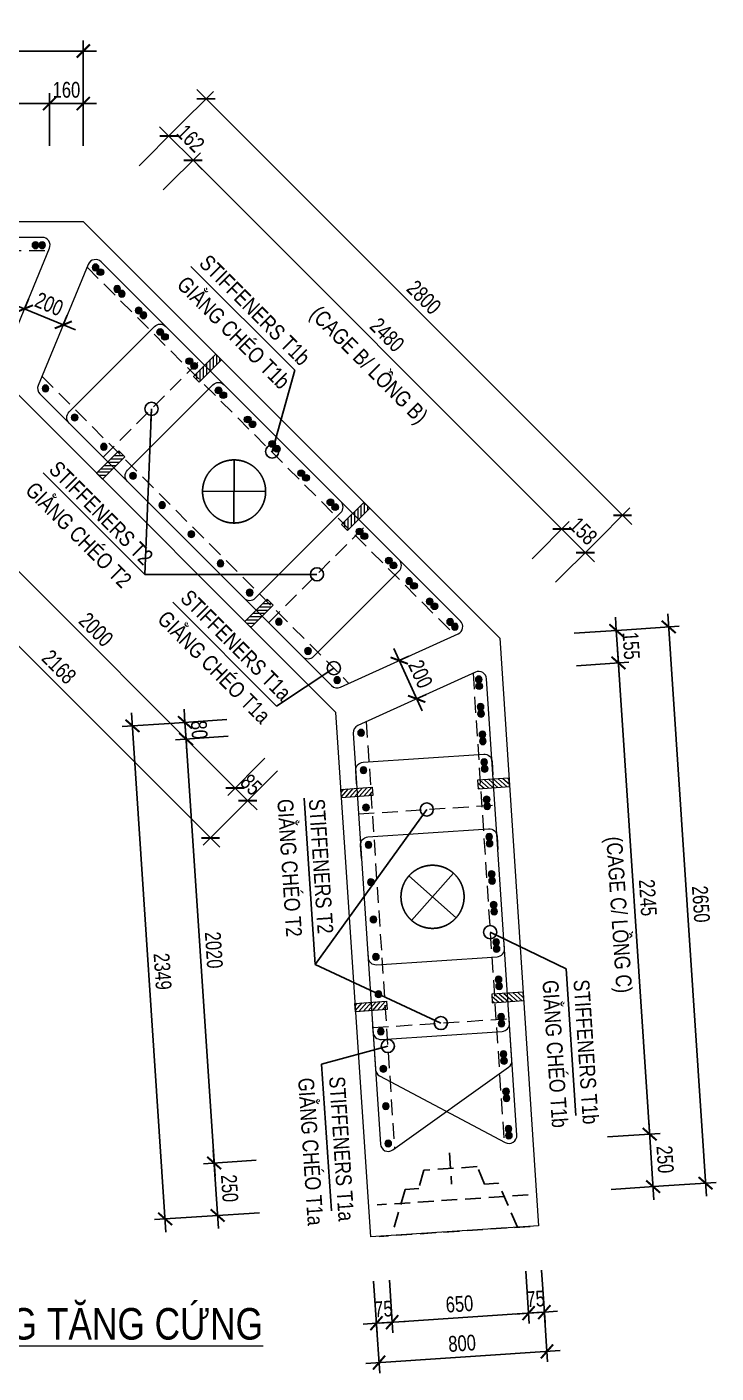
# Model space of a CAD drawing. Header units: millimetres. Extents: x 2611025 to 4139346, y -89870 to 101087.
# Drawn here: x 3299315 to 3312421, y -55572 to -29975 of the extents above; entities that cross this region are included whole.
import ezdxf
from ezdxf.enums import TextEntityAlignment as Align

# ---------------------------------------------------------------- set-up
doc = ezdxf.new("R2010")
doc.units = ezdxf.units.MM
doc.header["$LTSCALE"] = 1200
doc.header["$PDMODE"] = 35
doc.linetypes.add('CENTER', pattern=[2, 1.25, -0.25, 0.25, -0.25])
doc.linetypes.add('HIDDEN', pattern=[0.375, 0.25, -0.125])
for name, color, linetype, lineweight in [('5', 5, 'Continuous', 13), ('BOUND', 3, 'Continuous', 20), ('CWS', 8, 'HIDDEN', 9), ('ENOTE', 2, 'Continuous', 15), ('GRID', 74, 'CENTER', 15), ('LEADER', 8, 'Continuous', 9), ('MCT', 6, 'Continuous', 20), ('T2HI', 4, 'HIDDEN', 13), ('TEXTVN', 2, 'Continuous', 20), ('TIE', 4, 'Continuous', 13)]:
    doc.layers.add(name, color=color, linetype=linetype, lineweight=lineweight)
for name, color, linetype in [('CDC.02.DIM', 1, 'Continuous'), ('CDC.04.HIDDEN', 8, 'HIDDEN'), ('MIE', 5, 'HIDDEN')]:
    doc.layers.add(name, color=color, linetype=linetype)
doc.styles.add('DB_Arial', font='arial.ttf', dxfattribs={"width": 0.8})
doc.styles.add('SMTEXT', font='arial.ttf', dxfattribs={"width": 0.75})
doc.dimstyles.new('BSV25', dxfattribs={"dimtxt": 300, "dimasz": 250, "dimexe": 200, "dimexo": 0, "dimgap": 108, "dimtad": 1, "dimdec": 0, "dimlfac": 0.25, "dimdsep": 46, "dimtxsty": 'SMTEXT', "dimblk": 'ARCHTICK', "dimcen": 100, "dimdle": 250, "dimclrd": 256, "dimclre": 256, "dimclrt": 2, "dimadec": 0, "dimazin": 0, "dimtfac": 1, "dimtdec": 0, "dimtix": 1, "dimtmove": 2, "dimatfit": 3, "dimfxl": 800, "dimfxlon": 1, "dimtolj": 1, "dimtzin": 0, "dimarcsym": 0})

# ---------------------------------------------------------------- blocks, each defined once
blk = doc.blocks.new('cws800')
at = {"layer": 'CDC.04.HIDDEN'}
for p, q in [((-600, 1440), (-600, -1440)), ((0, 1440), (0, -1440))]:
    blk.add_line(p, q, dxfattribs=at)
for points in [[(0, 1200), (-860, 888), (-860, 627), (-1200, 507), (-1200, -507), (-860, -627), (-860, -888), (0, -1200)], [(-1500, 0), (-900, 0)]]:
    blk.add_lwpolyline(points, dxfattribs=at)
blk = doc.blocks.new('mct1')
at = {"lineweight": 9}
h = blk.add_hatch(color=256, dxfattribs=at)
h.dxf.hatch_style = 1
h.paths.add_polyline_path([(-16, 0, 1), (16, 0, 1)])
blk.add_circle((0, 0), 16, dxfattribs=at)
blk = doc.blocks.new('_ArchTick')
at = {"color": 0, "linetype": 'ByBlock', "const_width": 0.15}
blk.add_lwpolyline([(-0.5, -0.5), (0.5, 0.5)], dxfattribs=at)
blk = doc.blocks.new('*D632')
at = {"layer": 'CDC.02.DIM', "lineweight": -2, "transparency": 16777216}
for p, q in [((3299036, -35239), (3300238, -35736)), ((3299267, -35334), (3299344, -35149)), ((3300007, -35640), (3300083, -35456))]:
    blk.add_line(p, q, dxfattribs=at)
at = {"layer": 'Defpoints', "color": 0, "transparency": 16777216}
for p in [(3299267, -35334), (3300007, -35640), (3300007, -35640)]:
    blk.add_point(p, dxfattribs=at)
at = {"layer": 'CDC.02.DIM', "lineweight": -2, "transparency": 16777216, "xscale": 250, "yscale": 250, "zscale": 250}
for p, rotation in [((3299267, -35334), 157.5000000000772), ((3300007, -35640), 337.5000000000773)]:
    blk.add_blockref('_ArchTick', p, dxfattribs=dict(at, rotation=rotation))
at = {"layer": 'CDC.02.DIM', "color": 2, "transparency": 16777216, "insert": (3299737, -35246), "char_height": 300, "attachment_point": 5, "rotation": 337.5, "style": 'SMTEXT'}
blk.add_mtext('\\A1;200', dxfattribs=at)
blk = doc.blocks.new('*D633')
at = {"layer": 'CDC.02.DIM', "lineweight": -2, "transparency": 16777216}
for p, q in [((3306293, -41796), (3306830, -42980)), ((3306396, -42024), (3306578, -41941)), ((3306727, -42752), (3306909, -42670))]:
    blk.add_line(p, q, dxfattribs=at)
at = {"layer": 'Defpoints', "color": 0, "transparency": 16777216}
for p in [(3306396, -42024), (3306727, -42752), (3306727, -42752)]:
    blk.add_point(p, dxfattribs=at)
at = {"layer": 'CDC.02.DIM', "lineweight": -2, "transparency": 16777216, "xscale": 250, "yscale": 250, "zscale": 250}
for p, rotation in [((3306396, -42024), 114.3944449390051), ((3306727, -42752), 294.394444939005)]:
    blk.add_blockref('_ArchTick', p, dxfattribs=dict(at, rotation=rotation))
at = {"layer": 'CDC.02.DIM', "color": 2, "transparency": 16777216, "insert": (3306799, -42280), "char_height": 300, "attachment_point": 5, "rotation": 294.3944, "style": 'SMTEXT'}
blk.add_mtext('\\A1;200', dxfattribs=at)
blk = doc.blocks.new('*D594')
at = {"layer": 'CDC.02.DIM', "lineweight": -2, "transparency": 16777216}
for p, q in [((3289535, -30433), (3300637, -30433)), ((3289785, -31233), (3289785, -30233)), ((3300387, -31233), (3300387, -30233))]:
    blk.add_line(p, q, dxfattribs=at)
at = {"layer": 'Defpoints', "color": 0, "transparency": 16777216}
for p in [(3300387, -30433), (3289785, -33677), (3300387, -33677)]:
    blk.add_point(p, dxfattribs=at)
at = {"layer": 'CDC.02.DIM', "lineweight": -2, "transparency": 16777216, "xscale": 250, "yscale": 250, "zscale": 250, "rotation": 180}
blk.add_blockref('_ArchTick', (3289785, -30433), dxfattribs=at)
at = {"layer": 'CDC.02.DIM', "lineweight": -2, "transparency": 16777216, "xscale": 250, "yscale": 250, "zscale": 250}
blk.add_blockref('_ArchTick', (3300387, -30433), dxfattribs=at)
at = {"layer": 'CDC.02.DIM', "color": 2, "transparency": 16777216, "insert": (3295086, -30172), "char_height": 300, "attachment_point": 5, "style": 'SMTEXT'}
blk.add_mtext('\\A1;2650', dxfattribs=at)
blk = doc.blocks.new('*D599')
at = {"layer": 'CDC.02.DIM', "lineweight": -2, "transparency": 16777216}
for p, q in [((3290535, -31433), (3299997, -31433)), ((3290785, -32233), (3290785, -31233)), ((3299747, -32233), (3299747, -31233))]:
    blk.add_line(p, q, dxfattribs=at)
at = {"layer": 'Defpoints', "color": 0, "transparency": 16777216}
for p in [(3299747, -31433), (3290785, -33677), (3299747, -33677)]:
    blk.add_point(p, dxfattribs=at)
at = {"layer": 'CDC.02.DIM', "lineweight": -2, "transparency": 16777216, "xscale": 250, "yscale": 250, "zscale": 250, "rotation": 180}
blk.add_blockref('_ArchTick', (3290785, -31433), dxfattribs=at)
at = {"layer": 'CDC.02.DIM', "lineweight": -2, "transparency": 16777216, "xscale": 250, "yscale": 250, "zscale": 250}
blk.add_blockref('_ArchTick', (3299747, -31433), dxfattribs=at)
at = {"layer": 'CDC.02.DIM', "color": 2, "transparency": 16777216, "insert": (3295266, -31172), "char_height": 300, "attachment_point": 5, "style": 'SMTEXT'}
blk.add_mtext('\\A1;2240', dxfattribs=at)
blk = doc.blocks.new('*D601')
at = {"layer": 'CDC.02.DIM', "lineweight": -2, "transparency": 16777216}
for p, q in [((3299747, -31433), (3299497, -31433)), ((3299747, -32233), (3299747, -31233)), ((3299747, -31433), (3300387, -31433)), ((3300387, -32233), (3300387, -31233)), ((3300387, -31433), (3300637, -31433))]:
    blk.add_line(p, q, dxfattribs=at)
at = {"layer": 'Defpoints', "color": 0, "transparency": 16777216}
for p in [(3300387, -31433), (3299747, -33677), (3300387, -33677)]:
    blk.add_point(p, dxfattribs=at)
at = {"layer": 'CDC.02.DIM', "lineweight": -2, "transparency": 16777216, "xscale": 250, "yscale": 250, "zscale": 250}
blk.add_blockref('_ArchTick', (3299747, -31433), dxfattribs=at)
at = {"layer": 'CDC.02.DIM', "lineweight": -2, "transparency": 16777216, "xscale": 250, "yscale": 250, "zscale": 250, "rotation": 180}
blk.add_blockref('_ArchTick', (3300387, -31433), dxfattribs=at)
at = {"layer": 'CDC.02.DIM', "color": 2, "transparency": 16777216, "insert": (3300067, -31172), "char_height": 300, "attachment_point": 5, "style": 'SMTEXT'}
blk.add_mtext('\\A1;160', dxfattribs=at)
blk = doc.blocks.new('*D602')
at = {"layer": 'CDC.02.DIM', "lineweight": -2, "transparency": 16777216}
for p, q in [((3302156, -31908), (3302863, -31200)), ((3302545, -31165), (3310818, -39438)), ((3310076, -39827), (3310783, -39120))]:
    blk.add_line(p, q, dxfattribs=at)
at = {"layer": 'Defpoints', "color": 0, "transparency": 16777216}
for p in [(3300387, -33677), (3310642, -39261), (3308307, -41596)]:
    blk.add_point(p, dxfattribs=at)
at = {"layer": 'CDC.02.DIM', "lineweight": -2, "transparency": 16777216, "xscale": 250, "yscale": 250, "zscale": 250}
for p, rotation in [((3302722, -31342), 135.0000000000034), ((3310642, -39261), 315.0000000000034)]:
    blk.add_blockref('_ArchTick', p, dxfattribs=dict(at, rotation=rotation))
at = {"layer": 'CDC.02.DIM', "color": 2, "transparency": 16777216, "insert": (3306866, -35117), "char_height": 300, "attachment_point": 5, "rotation": 315, "style": 'SMTEXT'}
blk.add_mtext('\\A1;2800', dxfattribs=at)
blk = doc.blocks.new('*D603')
at = {"layer": 'CDC.02.DIM', "lineweight": -2, "transparency": 16777216}
for p, q in [((3301909, -33074), (3302616, -32367)), ((3302298, -32332), (3309665, -39700)), ((3308923, -40088), (3309630, -39381))]:
    blk.add_line(p, q, dxfattribs=at)
at = {"layer": 'Defpoints', "color": 0, "transparency": 16777216}
for p in [(3300587, -34396), (3309489, -39523), (3307603, -41408)]:
    blk.add_point(p, dxfattribs=at)
at = {"layer": 'CDC.02.DIM', "lineweight": -2, "transparency": 16777216, "xscale": 250, "yscale": 250, "zscale": 250}
for p, rotation in [((3302474, -32509), 135.0000000000034), ((3309489, -39523), 315.0000000000034)]:
    blk.add_blockref('_ArchTick', p, dxfattribs=dict(at, rotation=rotation))
at = {"layer": 'CDC.02.DIM', "color": 2, "transparency": 16777216, "insert": (3306166, -35831), "char_height": 300, "attachment_point": 5, "rotation": 315, "style": 'SMTEXT'}
blk.add_mtext('\\A1;2480', dxfattribs=at)
blk = doc.blocks.new('*D604')
at = {"layer": 'CDC.02.DIM', "lineweight": -2, "transparency": 16777216}
for p, q in [((3301449, -32615), (3302156, -31908)), ((3302015, -32049), (3301838, -31872)), ((3302474, -32509), (3302015, -32049)), ((3301909, -33074), (3302616, -32367)), ((3302474, -32509), (3302651, -32685))]:
    blk.add_line(p, q, dxfattribs=at)
at = {"layer": 'Defpoints', "color": 0, "transparency": 16777216}
for p in [(3302015, -32049), (3300387, -33677), (3300587, -34396)]:
    blk.add_point(p, dxfattribs=at)
at = {"layer": 'CDC.02.DIM', "lineweight": -2, "transparency": 16777216, "xscale": 250, "yscale": 250, "zscale": 250}
for p, rotation in [((3302015, -32049), 315.0000000000034), ((3302474, -32509), 135.0000000000034)]:
    blk.add_blockref('_ArchTick', p, dxfattribs=dict(at, rotation=rotation))
at = {"layer": 'CDC.02.DIM', "color": 2, "transparency": 16777216, "insert": (3302429, -32094), "char_height": 300, "attachment_point": 5, "rotation": 315, "style": 'SMTEXT'}
blk.add_mtext('\\A1;162', dxfattribs=at)
blk = doc.blocks.new('*D605')
at = {"layer": 'CDC.02.DIM', "lineweight": -2, "transparency": 16777216}
for p, q in [((3308923, -40088), (3309630, -39381)), ((3309489, -39523), (3309312, -39346)), ((3309489, -39523), (3309934, -39969)), ((3309369, -40534), (3310076, -39827)), ((3309934, -39969), (3310111, -40145))]:
    blk.add_line(p, q, dxfattribs=at)
at = {"layer": 'Defpoints', "color": 0, "transparency": 16777216}
for p in [(3309934, -39969), (3307603, -41408), (3308307, -41596)]:
    blk.add_point(p, dxfattribs=at)
at = {"layer": 'CDC.02.DIM', "lineweight": -2, "transparency": 16777216, "xscale": 250, "yscale": 250, "zscale": 250}
for p, rotation in [((3309489, -39523), 315.0000000000034), ((3309934, -39969), 135.0000000000034)]:
    blk.add_blockref('_ArchTick', p, dxfattribs=dict(at, rotation=rotation))
at = {"layer": 'CDC.02.DIM', "color": 2, "transparency": 16777216, "insert": (3309896, -39561), "char_height": 300, "attachment_point": 5, "rotation": 315, "style": 'SMTEXT'}
blk.add_mtext('\\A1;158', dxfattribs=at)
blk = doc.blocks.new('*D606')
at = {"layer": 'CDC.02.DIM', "lineweight": -2, "transparency": 16777216}
for p, q in [((3297241, -38697), (3296534, -39405)), ((3296498, -39086), (3302983, -45572)), ((3303372, -44829), (3302665, -45536))]:
    blk.add_line(p, q, dxfattribs=at)
at = {"layer": 'Defpoints', "color": 0, "transparency": 16777216}
for p in [(3299061, -36877), (3305193, -43008), (3302807, -45395)]:
    blk.add_point(p, dxfattribs=at)
at = {"layer": 'CDC.02.DIM', "lineweight": -2, "transparency": 16777216, "xscale": 250, "yscale": 250, "zscale": 250}
for p, rotation in [((3296675, -39263), 135.0000000000034), ((3302807, -45395), 315.0000000000034)]:
    blk.add_blockref('_ArchTick', p, dxfattribs=dict(at, rotation=rotation))
at = {"layer": 'CDC.02.DIM', "color": 2, "transparency": 16777216, "insert": (3299926, -42144), "char_height": 300, "attachment_point": 5, "rotation": 315, "style": 'SMTEXT'}
blk.add_mtext('\\A1;2168', dxfattribs=at)
blk = doc.blocks.new('*D607')
at = {"layer": 'CDC.02.DIM', "lineweight": -2, "transparency": 16777216}
for p, q in [((3298182, -38225), (3297475, -38932)), ((3297440, -38614), (3303451, -44625)), ((3303840, -43882), (3303133, -44589))]:
    blk.add_line(p, q, dxfattribs=at)
at = {"layer": 'Defpoints', "color": 0, "transparency": 16777216}
for p in [(3299526, -36881), (3305184, -42538), (3303274, -44448)]:
    blk.add_point(p, dxfattribs=at)
at = {"layer": 'CDC.02.DIM', "lineweight": -2, "transparency": 16777216, "xscale": 250, "yscale": 250, "zscale": 250}
for p, rotation in [((3297617, -38791), 135.0000000000034), ((3303274, -44448), 315.0000000000034)]:
    blk.add_blockref('_ArchTick', p, dxfattribs=dict(at, rotation=rotation))
at = {"layer": 'CDC.02.DIM', "color": 2, "transparency": 16777216, "insert": (3300630, -41435), "char_height": 300, "attachment_point": 5, "rotation": 315, "style": 'SMTEXT'}
blk.add_mtext('\\A1;2000', dxfattribs=at)
blk = doc.blocks.new('*D608')
at = {"layer": 'CDC.02.DIM', "lineweight": -2, "transparency": 16777216}
for p, q in [((3303840, -43882), (3303133, -44589)), ((3303274, -44448), (3303097, -44271)), ((3304080, -44122), (3303372, -44829)), ((3303274, -44448), (3303514, -44688)), ((3303514, -44688), (3303691, -44864))]:
    blk.add_line(p, q, dxfattribs=at)
at = {"layer": 'Defpoints', "color": 0, "transparency": 16777216}
for p in [(3305184, -42538), (3305193, -43008), (3303514, -44688)]:
    blk.add_point(p, dxfattribs=at)
at = {"layer": 'CDC.02.DIM', "lineweight": -2, "transparency": 16777216, "xscale": 250, "yscale": 250, "zscale": 250}
for p, rotation in [((3303274, -44448), 315.0000000000034), ((3303514, -44688), 135.0000000000034)]:
    blk.add_blockref('_ArchTick', p, dxfattribs=dict(at, rotation=rotation))
at = {"layer": 'CDC.02.DIM', "color": 2, "transparency": 16777216, "insert": (3303579, -44383), "char_height": 300, "attachment_point": 5, "rotation": 315, "style": 'SMTEXT'}
blk.add_mtext('\\A1;85', dxfattribs=at)
blk = doc.blocks.new('*D609')
at = {"layer": 'CDC.02.DIM', "lineweight": -2, "transparency": 16777216}
for p, q in [((3297948, -37990), (3297241, -38697)), ((3297382, -38556), (3297205, -38379)), ((3298182, -38225), (3297475, -38932)), ((3297382, -38556), (3297617, -38791)), ((3297617, -38791), (3297793, -38967))]:
    blk.add_line(p, q, dxfattribs=at)
at = {"layer": 'Defpoints', "color": 0, "transparency": 16777216}
for p in [(3299061, -36877), (3299526, -36881), (3297617, -38791)]:
    blk.add_point(p, dxfattribs=at)
at = {"layer": 'CDC.02.DIM', "lineweight": -2, "transparency": 16777216, "xscale": 250, "yscale": 250, "zscale": 250}
for p, rotation in [((3297382, -38556), 315.0000000000034), ((3297617, -38791), 135.0000000000034)]:
    blk.add_blockref('_ArchTick', p, dxfattribs=dict(at, rotation=rotation))
at = {"layer": 'CDC.02.DIM', "color": 2, "transparency": 16777216, "insert": (3297684, -38489), "char_height": 300, "attachment_point": 5, "rotation": 315, "style": 'SMTEXT'}
blk.add_mtext('\\A1;83', dxfattribs=at)
blk = doc.blocks.new('*D610')
at = {"layer": 'CDC.02.DIM', "lineweight": -2, "transparency": 16777216}
for p, q in [((3311505, -41134), (3312238, -52210)), ((3310723, -41436), (3311721, -41370)), ((3311423, -52013), (3312421, -51947))]:
    blk.add_line(p, q, dxfattribs=at)
at = {"layer": 'Defpoints', "color": 0, "transparency": 16777216}
for p in [(3308307, -41596), (3312221, -51961), (3309007, -52173)]:
    blk.add_point(p, dxfattribs=at)
at = {"layer": 'CDC.02.DIM', "lineweight": -2, "transparency": 16777216, "xscale": 250, "yscale": 250, "zscale": 250}
for p, rotation in [((3311521, -41384), 93.78674715767883), ((3312221, -51961), 273.7867471576789)]:
    blk.add_blockref('_ArchTick', p, dxfattribs=dict(at, rotation=rotation))
at = {"layer": 'CDC.02.DIM', "color": 2, "transparency": 16777216, "insert": (3312132, -46655), "char_height": 300, "attachment_point": 5, "rotation": 273.7867, "style": 'SMTEXT'}
blk.add_mtext('\\A1;2650', dxfattribs=at)
blk = doc.blocks.new('*D611')
at = {"layer": 'CDC.02.DIM', "lineweight": -2, "transparency": 16777216}
for p, q in [((3310548, -41819), (3311174, -51278)), ((3309766, -42122), (3310764, -42056)), ((3310359, -51082), (3311357, -51016))]:
    blk.add_line(p, q, dxfattribs=at)
at = {"layer": 'Defpoints', "color": 0, "transparency": 16777216}
for p in [(3307984, -42240), (3311158, -51029), (3307943, -51241)]:
    blk.add_point(p, dxfattribs=at)
at = {"layer": 'CDC.02.DIM', "lineweight": -2, "transparency": 16777216, "xscale": 250, "yscale": 250, "zscale": 250}
for p, rotation in [((3310565, -42069), 93.78674715767883), ((3311158, -51029), 273.7867471576789)]:
    blk.add_blockref('_ArchTick', p, dxfattribs=dict(at, rotation=rotation))
at = {"layer": 'CDC.02.DIM', "color": 2, "transparency": 16777216, "insert": (3311122, -46532), "char_height": 300, "attachment_point": 5, "rotation": 273.7867, "style": 'SMTEXT'}
blk.add_mtext('\\A1;2245', dxfattribs=at)
blk = doc.blocks.new('*D612')
at = {"layer": 'CDC.02.DIM', "lineweight": -2, "transparency": 16777216}
for p, q in [((3311141, -50779), (3311240, -52276)), ((3310359, -51082), (3311357, -51016)), ((3310425, -52079), (3311423, -52013))]:
    blk.add_line(p, q, dxfattribs=at)
at = {"layer": 'Defpoints', "color": 0, "transparency": 16777216}
for p in [(3307943, -51241), (3311224, -52027), (3308009, -52239)]:
    blk.add_point(p, dxfattribs=at)
at = {"layer": 'CDC.02.DIM', "lineweight": -2, "transparency": 16777216, "xscale": 250, "yscale": 250, "zscale": 250}
for p, rotation in [((3311158, -51029), 93.78674715767883), ((3311224, -52027), 273.7867471576789)]:
    blk.add_blockref('_ArchTick', p, dxfattribs=dict(at, rotation=rotation))
at = {"layer": 'CDC.02.DIM', "color": 2, "transparency": 16777216, "insert": (3311451, -51510), "char_height": 300, "attachment_point": 5, "rotation": 273.7867, "style": 'SMTEXT'}
blk.add_mtext('\\A1;250', dxfattribs=at)
blk = doc.blocks.new('*D613')
at = {"layer": 'CDC.02.DIM', "lineweight": -2, "transparency": 16777216}
for p, q in [((3310524, -41450), (3310507, -41200)), ((3309725, -41503), (3310723, -41436)), ((3310565, -42069), (3310524, -41450)), ((3309766, -42122), (3310764, -42056)), ((3310565, -42069), (3310581, -42318))]:
    blk.add_line(p, q, dxfattribs=at)
at = {"layer": 'Defpoints', "color": 0, "transparency": 16777216}
for p in [(3310524, -41450), (3308307, -41596), (3307984, -42240)]:
    blk.add_point(p, dxfattribs=at)
at = {"layer": 'CDC.02.DIM', "lineweight": -2, "transparency": 16777216, "xscale": 250, "yscale": 250, "zscale": 250}
for p, rotation in [((3310524, -41450), 273.7867471576789), ((3310565, -42069), 93.78674715767883)]:
    blk.add_blockref('_ArchTick', p, dxfattribs=dict(at, rotation=rotation))
at = {"layer": 'CDC.02.DIM', "color": 2, "transparency": 16777216, "insert": (3310805, -41742), "char_height": 300, "attachment_point": 5, "rotation": 273.7867, "style": 'SMTEXT'}
blk.add_mtext('\\A1;155', dxfattribs=at)
blk = doc.blocks.new('*D614')
at = {"layer": 'CDC.02.DIM', "lineweight": -2, "transparency": 16777216}
for p, q in [((3302121, -43212), (3301124, -43278)), ((3301307, -43015), (3301960, -52890)), ((3302742, -52588), (3301744, -52654))]:
    blk.add_line(p, q, dxfattribs=at)
at = {"layer": 'Defpoints', "color": 0, "transparency": 16777216}
for p in [(3305193, -43008), (3305814, -52385), (3301944, -52641)]:
    blk.add_point(p, dxfattribs=at)
at = {"layer": 'CDC.02.DIM', "lineweight": -2, "transparency": 16777216, "xscale": 250, "yscale": 250, "zscale": 250}
for p, rotation in [((3301323, -43265), 93.78674715767883), ((3301944, -52641), 273.7867471576789)]:
    blk.add_blockref('_ArchTick', p, dxfattribs=dict(at, rotation=rotation))
at = {"layer": 'CDC.02.DIM', "color": 2, "transparency": 16777216, "insert": (3301894, -47935), "char_height": 300, "attachment_point": 5, "rotation": 273.7867, "style": 'SMTEXT'}
blk.add_mtext('\\A1;2349', dxfattribs=at)
blk = doc.blocks.new('*D615')
at = {"layer": 'CDC.02.DIM', "lineweight": -2, "transparency": 16777216}
for p, q in [((3303140, -43464), (3302142, -43530)), ((3302325, -43267), (3302892, -51826)), ((3303674, -51524), (3302676, -51590))]:
    blk.add_line(p, q, dxfattribs=at)
at = {"layer": 'Defpoints', "color": 0, "transparency": 16777216}
for p in [(3305214, -43326), (3305748, -51387), (3302876, -51577)]:
    blk.add_point(p, dxfattribs=at)
at = {"layer": 'CDC.02.DIM', "lineweight": -2, "transparency": 16777216, "xscale": 250, "yscale": 250, "zscale": 250}
for p, rotation in [((3302342, -43516), 93.78674715767883), ((3302876, -51577), 273.7867471576789)]:
    blk.add_blockref('_ArchTick', p, dxfattribs=dict(at, rotation=rotation))
at = {"layer": 'CDC.02.DIM', "color": 2, "transparency": 16777216, "insert": (3302869, -47529), "char_height": 300, "attachment_point": 5, "rotation": 273.7867, "style": 'SMTEXT'}
blk.add_mtext('\\A1;2020', dxfattribs=at)
blk = doc.blocks.new('*D616')
at = {"layer": 'CDC.02.DIM', "lineweight": -2, "transparency": 16777216}
for p, q in [((3302859, -51328), (3302958, -52824)), ((3303674, -51524), (3302676, -51590)), ((3303740, -52522), (3302742, -52588))]:
    blk.add_line(p, q, dxfattribs=at)
at = {"layer": 'Defpoints', "color": 0, "transparency": 16777216}
for p in [(3305748, -51387), (3305814, -52385), (3302942, -52575)]:
    blk.add_point(p, dxfattribs=at)
at = {"layer": 'CDC.02.DIM', "lineweight": -2, "transparency": 16777216, "xscale": 250, "yscale": 250, "zscale": 250}
for p, rotation in [((3302876, -51577), 93.78674715767883), ((3302942, -52575), 273.7867471576789)]:
    blk.add_blockref('_ArchTick', p, dxfattribs=dict(at, rotation=rotation))
at = {"layer": 'CDC.02.DIM', "color": 2, "transparency": 16777216, "insert": (3303169, -52059), "char_height": 300, "attachment_point": 5, "rotation": 273.7867, "style": 'SMTEXT'}
blk.add_mtext('\\A1;250', dxfattribs=at)
blk = doc.blocks.new('*D617')
at = {"layer": 'CDC.02.DIM', "lineweight": -2, "transparency": 16777216}
for p, q in [((3302321, -43199), (3302304, -42949)), ((3303119, -43146), (3302121, -43212)), ((3302342, -43516), (3302321, -43199)), ((3303140, -43464), (3302142, -43530)), ((3302342, -43516), (3302359, -43766))]:
    blk.add_line(p, q, dxfattribs=at)
at = {"layer": 'Defpoints', "color": 0, "transparency": 16777216}
for p in [(3302321, -43199), (3305193, -43008), (3305214, -43326)]:
    blk.add_point(p, dxfattribs=at)
at = {"layer": 'CDC.02.DIM', "lineweight": -2, "transparency": 16777216, "xscale": 250, "yscale": 250, "zscale": 250}
for p, rotation in [((3302321, -43199), 273.7867471576789), ((3302342, -43516), 93.78674715767883)]:
    blk.add_blockref('_ArchTick', p, dxfattribs=dict(at, rotation=rotation))
at = {"layer": 'CDC.02.DIM', "color": 2, "transparency": 16777216, "insert": (3302592, -43340), "char_height": 300, "attachment_point": 5, "rotation": 273.7867, "style": 'SMTEXT'}
blk.add_mtext('\\A1;80', dxfattribs=at)
blk = doc.blocks.new('tremie')
at = {"layer": 'MIE', "color": 74, "ltscale": 1000}
for p, q in [((424, -424), (-424, 424)), ((424, 424), (-424, -424))]:
    blk.add_line(p, q, dxfattribs=at)
at = {"layer": 'MIE', "ltscale": 500}
blk.add_circle((0, 0), 600, dxfattribs=at)
blk = doc.blocks.new('*D622')
at = {"layer": 'CDC.02.DIM', "lineweight": -2, "transparency": 16777216}
for p, q in [((3309152, -54363), (3309218, -55360)), ((3305959, -54574), (3306025, -55572)), ((3309454, -55144), (3305762, -55389))]:
    blk.add_line(p, q, dxfattribs=at)
at = {"layer": 'Defpoints', "color": 0, "transparency": 16777216}
for p in [(3305854, -52983), (3309047, -52772), (3306012, -55372)]:
    blk.add_point(p, dxfattribs=at)
at = {"layer": 'CDC.02.DIM', "lineweight": -2, "transparency": 16777216, "xscale": 250, "yscale": 250, "zscale": 250}
for p, rotation in [((3309205, -55161), 3.78888987626559), ((3306012, -55372), 183.7888898762656)]:
    blk.add_blockref('_ArchTick', p, dxfattribs=dict(at, rotation=rotation))
at = {"layer": 'CDC.02.DIM', "color": 2, "transparency": 16777216, "insert": (3307591, -55006), "char_height": 300, "attachment_point": 5, "rotation": 3.7889, "style": 'SMTEXT'}
blk.add_mtext('\\A1;800', dxfattribs=at)
blk = doc.blocks.new('*D623')
at = {"layer": 'CDC.02.DIM', "lineweight": -2, "transparency": 16777216}
for p, q in [((3308803, -53634), (3308869, -54632)), ((3309102, -53614), (3309168, -54612)), ((3308856, -54432), (3308607, -54449)), ((3309155, -54413), (3308856, -54432)), ((3309155, -54413), (3309404, -54396))]:
    blk.add_line(p, q, dxfattribs=at)
at = {"layer": 'Defpoints', "color": 0, "transparency": 16777216}
for p in [(3308747, -52792), (3309046, -52772), (3308856, -54432)]:
    blk.add_point(p, dxfattribs=at)
at = {"layer": 'CDC.02.DIM', "lineweight": -2, "transparency": 16777216, "xscale": 250, "yscale": 250, "zscale": 250}
for p, rotation in [((3309155, -54413), 183.7888898762656), ((3308856, -54432), 3.78888987626559)]:
    blk.add_blockref('_ArchTick', p, dxfattribs=dict(at, rotation=rotation))
at = {"layer": 'CDC.02.DIM', "color": 2, "transparency": 16777216, "insert": (3308988, -54162), "char_height": 300, "attachment_point": 5, "rotation": 3.7889, "style": 'SMTEXT'}
blk.add_mtext('\\A1;75', dxfattribs=at)
blk = doc.blocks.new('*D624')
at = {"layer": 'CDC.02.DIM', "lineweight": -2, "transparency": 16777216}
for p, q in [((3308803, -53634), (3308869, -54632)), ((3306208, -53806), (3306274, -54804)), ((3309105, -54416), (3306012, -54621))]:
    blk.add_line(p, q, dxfattribs=at)
at = {"layer": 'Defpoints', "color": 0, "transparency": 16777216}
for p in [(3306153, -52964), (3308747, -52792), (3306261, -54604)]:
    blk.add_point(p, dxfattribs=at)
at = {"layer": 'CDC.02.DIM', "lineweight": -2, "transparency": 16777216, "xscale": 250, "yscale": 250, "zscale": 250}
for p, rotation in [((3306261, -54604), 183.7888898762656), ((3308856, -54432), 3.78888987626559)]:
    blk.add_blockref('_ArchTick', p, dxfattribs=dict(at, rotation=rotation))
at = {"layer": 'CDC.02.DIM', "color": 2, "transparency": 16777216, "insert": (3307541, -54258), "char_height": 300, "attachment_point": 5, "rotation": 3.7889, "style": 'SMTEXT'}
blk.add_mtext('\\A1;650', dxfattribs=at)
blk = doc.blocks.new('*D625')
at = {"layer": 'CDC.02.DIM', "lineweight": -2, "transparency": 16777216}
for p, q in [((3305909, -53826), (3305975, -54824)), ((3306208, -53806), (3306274, -54804)), ((3305962, -54624), (3305712, -54640)), ((3306261, -54604), (3305962, -54624)), ((3306261, -54604), (3306511, -54588))]:
    blk.add_line(p, q, dxfattribs=at)
at = {"layer": 'Defpoints', "color": 0, "transparency": 16777216}
for p in [(3305853, -52983), (3306153, -52964), (3305962, -54624)]:
    blk.add_point(p, dxfattribs=at)
at = {"layer": 'CDC.02.DIM', "lineweight": -2, "transparency": 16777216, "xscale": 250, "yscale": 250, "zscale": 250}
for p, rotation in [((3305962, -54624), 3.78888987626559), ((3306261, -54604), 183.7888898762656)]:
    blk.add_blockref('_ArchTick', p, dxfattribs=dict(at, rotation=rotation))
at = {"layer": 'CDC.02.DIM', "color": 2, "transparency": 16777216, "insert": (3306094, -54354), "char_height": 300, "attachment_point": 5, "rotation": 3.7889, "style": 'SMTEXT'}
blk.add_mtext('\\A1;75', dxfattribs=at)
blk = doc.blocks.new('sp')
at = {"layer": '5', "lineweight": 20}
h = blk.add_hatch(dxfattribs=at)
h.set_pattern_fill('ANSI31', color=256, scale=500)
h.set_pattern_definition([(45, (0, 0), (-44.194, 44.194), [])])
h.paths.add_polyline_path([(80, 300), (-80, 300), (-80, -300), (80, -300)])
blk.add_lwpolyline([(-80, -300), (80, -300), (80, 300), (-80, 300)], close=True, dxfattribs=at)

msp = doc.modelspace()

# ---------------------------------------------------------------- linework, layer by layer
at = {"layer": 'BOUND'}
msp.add_lwpolyline([(3305853.2, -52983.4), (3305193, -43008.4), (3299061.5, -36876.8), (3289183.1, -36876.8), (3289185.1, -33676.8), (3300386.9, -33676.8), (3308306.5, -41596.4), (3309046.2, -52772)], close=True, dxfattribs=at)
at = {"layer": 'T2HI', "color": 1}
for p, q in [((3290805, -34228.3), (3299725.6, -34228.3)), ((3300460.5, -34544.4), (3307458.1, -41542)), ((3300765.2, -38156.3), (3302603.7, -36317.8)), ((3299601.4, -36618.5), (3305440, -42457.2)), ((3303912, -41303.1), (3305750.4, -39464.6)), ((3307798.6, -42266), (3308388.7, -51175.8)), ((3305767.9, -43186.9), (3306305.7, -51307.1)), ((3305621.7, -44940.8), (3308216, -44768.9)), ((3305890.7, -49002.6), (3308485, -48830.8))]:
    msp.add_line(p, q, dxfattribs=at)
at = {"layer": 'TIE'}
for points in [[(3292987.4, -33976.8), (3292337, -33976.8, 0.2612456), (3292209, -34048.6), (3290803.1, -36348.6, 0.5857339), (3290931.1, -36576.8), (3298652.5, -36576.8, 0.3033467), (3298791.1, -36484.2), (3299743.8, -34184.2)], [(3299743.8, -34184.2, 0.5345111), (3299605.2, -33976.8), (3290933.1, -33976.8, 0.5853086), (3290805, -34204.9), (3292206.9, -36504.9, 0.261584), (3292335, -36576.8), (3292987.4, -36576.8)], [(3300294.2, -37685.3), (3300117.4, -37508.5, -0.4142136), (3300117.4, -37296.4), (3301743.7, -35670, -0.4142136), (3301955.9, -35670), (3302132.6, -35846.8)], [(3301403.5, -38794.6), (3301226.7, -38617.8, -0.4142136), (3301226.7, -38405.7), (3302853.1, -36779.4, -0.4142136), (3303065.2, -36779.4), (3303242, -36956.1)], [(3303268.6, -40659.7), (3303445.3, -40836.5, 0.4142136), (3303657.5, -40836.5), (3305283.8, -39210.1, 0.4142136), (3305283.8, -38998), (3305107, -38821.2)], [(3304377.9, -41769), (3304554.7, -41945.8, 0.4142136), (3304766.8, -41945.8), (3306393.1, -40319.4, 0.4142136), (3306393.1, -40107.3), (3306216.4, -39930.5)], [(3305905.1, -49220.1), (3305943.3, -49797.2, 0.2597757), (3306022.6, -49919.7), (3308411.6, -51188, 0.5875841), (3308631.7, -51045.6), (3308057.2, -42371.4, 0.5239299), (3307845.6, -42244.7)], [(3307845.6, -42244.7), (3305607.7, -43259.6, 0.3123963), (3305520, -43406.1), (3306037.3, -51217.4, 0.5875841), (3306274.2, -51329.6), (3308475.1, -49757.3, 0.2597757), (3308537.6, -49625.4), (3308499.4, -49048.3)], [(3305583.6, -44365.7), (3305567.1, -44116.2, -0.4142136), (3305706.8, -43956.6), (3308001.8, -43804.6, -0.4142136), (3308161.4, -43944.4), (3308177.9, -44193.8)], [(3305677.6, -45785.9), (3305661.1, -45536.4, -0.4142136), (3305800.9, -45376.9), (3308095.8, -45224.9, -0.4142136), (3308255.4, -45364.6), (3308271.9, -45614.1)], [(3305785.7, -47417.4), (3305802.2, -47666.8, 0.4142136), (3305961.8, -47806.6), (3308256.8, -47654.6, 0.4142136), (3308396.5, -47495), (3308380, -47245.5)], [(3305879.7, -48837.6), (3305896.2, -49087, 0.4142136), (3306055.8, -49226.8), (3308350.8, -49074.8, 0.4142136), (3308490.6, -48915.2), (3308474, -48665.8)]]:
    msp.add_lwpolyline(points, format="xyb", dxfattribs=at)
msp.add_lwpolyline([(3307559.3, -41273.4), (3300727.6, -34441.7, 0.5345111), (3300482.9, -34490.4), (3299530.2, -36790.4, 0.3033467), (3299562.7, -36953.9), (3305109.3, -42500.4, 0.3123963), (3305277.3, -42531), (3307515.2, -41516.1, 0.5239299)], format="xyb", close=True, dxfattribs=at)

# ---------------------------------------------------------------- block references
at = {"layer": 'CWS', "rotation": 273.7888898778787}
msp.add_blockref('cws800', (3307449.7, -52877.7), dxfattribs=at)
at = {"layer": 'ENOTE', "xscale": -1}
for p, rotation in [((3302749.3, -36463.4), 314.9999999999737), ((3305569.4, -39283.6), 314.9999999999737), ((3305589.2, -44532.3), 93.78888987787853), ((3305858.6, -48601.5), 93.78888987787853)]:
    msp.add_blockref('sp', p, dxfattribs=dict(at, rotation=rotation))
at = {"layer": 'ENOTE'}
for p, rotation in [((3300907, -38305.7), 134.9999999999737), ((3303727.1, -41125.9), 134.9999999999737), ((3308188.9, -44360.1), 273.7888898778785), ((3308458.3, -48429.3), 273.7888898778785)]:
    msp.add_blockref('sp', p, dxfattribs=dict(at, rotation=rotation))
at = {"layer": 'GRID'}
for p, rotation in [((3303255.3, -38807.9), 224.6724061556681), ((3307028.8, -46515.7), 3.461296033722566)]:
    msp.add_blockref('tremie', p, dxfattribs=dict(at, rotation=rotation))
at = {"layer": 'MCT'}
for p, xscale, yscale, zscale, rotation in [((3299477.2, -34126.8), -4, 4, 4, 180), ((3299605.2, -34126.8), -4, 4, 4, 180), ((3300621.5, -34547.8), -4, 4, 4, 180), ((3300712, -34638.3), 4, 4, 4, 134.9999999999581), ((3301030.9, -34957.2), -4, 4, 4, 180), ((3301121.4, -35047.7), -4, 4, 4, 180), ((3301440.4, -35366.7), -4, 4, 4, 180), ((3301530.9, -35457.2), -4, 4, 4, 180), ((3301849.8, -35776.1), 4.000000000000001, 4.000000000000001, 4.000000000000001, 270.0000000000088), ((3301940.3, -35866.6), 4.000000000000001, 4.000000000000001, 4.000000000000001, 270.0000000000088), ((3302404.5, -36330.8), 4.000000000000001, 4.000000000000001, 4.000000000000001, 270.0000000000088), ((3302495, -36421.3), 4.000000000000001, 4.000000000000001, 4.000000000000001, 270.0000000000088), ((3299668.8, -36847.8), -4, 4, 4, 180), ((3302959.1, -36885.4), 4.000000000000001, 4.000000000000001, 4.000000000000001, 270.0000000000088), ((3303049.6, -36975.9), 4.000000000000001, 4.000000000000001, 4.000000000000001, 270.0000000000088), ((3300223.5, -37402.4), -4, 4, 4, 180), ((3303513.8, -37440.1), 4.000000000000001, 4.000000000000001, 4.000000000000001, 270.0000000000088), ((3303604.3, -37530.6), 4.000000000000001, 4.000000000000001, 4.000000000000001, 270.0000000000088), ((3303977.9, -37904.2), 4.000000000000001, 4.000000000000001, 4.000000000000001, 270.0000000000088), ((3300778.1, -37957.1), -4, 4, 4, 180), ((3304068.4, -37994.7), 4.000000000000001, 4.000000000000001, 4.000000000000001, 270.0000000000088), ((3304532.6, -38458.9), 4.000000000000001, 4.000000000000001, 4.000000000000001, 270.0000000000088), ((3301332.8, -38511.8), -4, 4, 4, 180), ((3304623.1, -38549.4), 4.000000000000001, 4.000000000000001, 4.000000000000001, 270.0000000000088), ((3301887.4, -39066.4), -4, 4, 4, 180), ((3305087.2, -39013.5), 4.000000000000001, 4.000000000000001, 4.000000000000001, 270.0000000000088), ((3305177.8, -39104.1), 4.000000000000001, 4.000000000000001, 4.000000000000001, 270.0000000000088), ((3302442.1, -39621.1), -4, 4, 4, 180), ((3305641.9, -39568.2), 4.000000000000001, 4.000000000000001, 4.000000000000001, 270.0000000000088), ((3305732.4, -39658.7), 4.000000000000001, 4.000000000000001, 4.000000000000001, 270.0000000000088), ((3302996.7, -40175.7), -4, 4, 4, 180), ((3306196.6, -40122.9), 4.000000000000001, 4.000000000000001, 4.000000000000001, 270.0000000000088), ((3306287.1, -40213.4), 4.000000000000001, 4.000000000000001, 4.000000000000001, 270.0000000000088), ((3303551.4, -40730.4), -4, 4, 4, 180), ((3306585.3, -40511.6), -4, 4, 4, 180), ((3306675.8, -40602.1), 4.000000000000001, 4.000000000000001, 4.000000000000001, 270.0000000000088), ((3306974, -40900.3), -4, 4, 4, 180), ((3307064.5, -40990.8), 4.000000000000001, 4.000000000000001, 4.000000000000001, 270.0000000000088), ((3304106.1, -41285.1), -4, 4, 4, 180), ((3307362.7, -41289), -4, 4, 4, 180), ((3307453.2, -41379.5), -4, 4, 4, 180), ((3304660.7, -41839.7), -4, 4, 4, 180), ((3305215.4, -42394.4), -4, 4, 4, 180), ((3307916, -42509), 3.999999999999999, 3.999999999999999, 3.999999999999999, 48.78888987791895), ((3307907.5, -42381.3), -4, 4, 4, 180), ((3307942.3, -42905.6), -4, 4, 4, 180), ((3307950.7, -43033.4), -4, 4, 4, 180), ((3305669.7, -43396.2), -4, 4, 4, 180), ((3307977, -43430), -4, 4, 4, 180), ((3307985.4, -43557.7), -4, 4, 4, 180), ((3308011.7, -43954.3), -4, 4, 4, 180), ((3308020.2, -44082), -4, 4, 4, 180), ((3305716.7, -44106.3), -4, 4, 4, 180), ((3305763.8, -44816.4), -4, 4, 4, 180), ((3308058.7, -44664.4), -4, 4, 4, 180), ((3308067.2, -44792.1), -4, 4, 4, 180), ((3305810.8, -45526.5), -4, 4, 4, 180), ((3308105.8, -45374.5), -4, 4, 4, 180), ((3308114.2, -45502.3), -4, 4, 4, 180), ((3308152.8, -46084.7), -4, 4, 4, 180), ((3305857.8, -46236.7), -4, 4, 4, 180), ((3308161.2, -46212.4), -4, 4, 4, 180), ((3308191.4, -46667.1), -4, 4, 4, 180), ((3308199.8, -46794.8), -4, 4, 4, 180), ((3305904.8, -46946.8), -4, 4, 4, 180), ((3308238.4, -47377.2), -4, 4, 4, 180), ((3305951.9, -47656.9), -4, 4, 4, 180), ((3308246.8, -47504.9), -4, 4, 4, 180), ((3308285.4, -48087.3), -4, 4, 4, 180), ((3305998.9, -48367), -4, 4, 4, 180), ((3308293.9, -48215), -4, 4, 4, 180), ((3308332.4, -48797.4), -4, 4, 4, 180), ((3308340.9, -48925.2), -4, 4, 4, 180), ((3306045.9, -49077.1), -4, 4, 4, 180), ((3308379.5, -49507.6), -4, 4, 4, 180), ((3308387.9, -49635.3), -4, 4, 4, 180), ((3306092.9, -49787.3), -4, 4, 4, 180), ((3308426.5, -50217.7), -4, 4, 4, 180), ((3308435, -50345.4), -4, 4, 4, 180), ((3306140, -50497.4), -4, 4, 4, 180), ((3308473.5, -50927.8), -4, 4, 4, 180), ((3306187, -51207.5), -4, 4, 4, 180), ((3308482, -51055.5), -4, 4, 4, 180)]:
    msp.add_blockref('mct1', p, dxfattribs=dict(at, xscale=xscale, yscale=yscale, zscale=zscale, rotation=rotation))

# ---------------------------------------------------------------- texts
at = {"layer": 'TEXTVN', "lineweight": 20, "style": 'DB_Arial', "width": 0.8}
for s, rotation, p in [('STIFFENERS T1b', 315, (3302570.5, -34490)), ('GIẰNG CHÉO T1b', 315, (3302145.2, -34898.4)), ('STIFFENERS T2', 315, (3299713, -38413)), ('GIẰNG CHÉO T2', 315, (3299264.2, -38810.8)), ('STIFFENERS T1a', 315, (3302212.1, -40862.1)), ('GIẰNG CHÉO T1a', 315, (3301775.5, -41259.1)), ('GIẰNG CHÉO T2', 273.78889, (3304076, -44666.1)), ('STIFFENERS T2', 273.78889, (3304675.7, -44662.5)), ('GIẰNG CHÉO T1b', 273.78889, (3309118.2, -48110)), ('STIFFENERS T1b', 273.78889, (3309708.3, -48099)), ('GIẰNG CHÉO T1a', 273.78889, (3304471.4, -49967.3)), ('STIFFENERS T1a', 273.78889, (3305060.4, -49940.3))]:
    msp.add_text(s, height=300, rotation=rotation, dxfattribs=at).set_placement(p)
at = {"layer": 'TEXTVN', "style": 'DB_Arial', "width": 0.8}
for s, rotation, p in [('(CAGE B/ LỒNG B)', 315, (3304675, -35462.8, 0)), ('(CAGE C/ LỒNG C)', 273.78675, (3310330.9, -45380.3, 0))]:
    msp.add_text(s, height=300, rotation=rotation, dxfattribs=at).set_placement(p)
at = {"layer": 'TEXTVN', "lineweight": 20, "style": 'DB_Arial', "width": 0.8}
msp.add_text('%%USTIFFENERS LOCATION/ VỊ TRÍ GIẰNG TĂNG CỨNG', height=600, dxfattribs=at).set_placement((3295454.8, -54935.6), align=Align.CENTER)

# ---------------------------------------------------------------- dimensions: what is measured, and where the dimension line sits
at = {"layer": 'CDC.02.DIM'}
for base, p1, p2, picture, middle in [((3300386.9, -30432.7), (3289785, -33676.8), (3300386.9, -33676.8), '*D594', (3295086, -30171.5)), ((3299746.7, -31432.7), (3290785, -33676.8), (3299746.7, -33676.8), '*D599', (3295265.9, -31171.5)), ((3300386.9, -31432.7), (3299746.7, -33676.8), (3300386.9, -33676.8), '*D601', (3300066.8, -31171.5))]:
    dim = msp.add_linear_dim(base=base, p1=p1, p2=p2, dimstyle='BSV25', dxfattribs=at)
    dim.commit()
    dim.dimension.update_dxf_attribs({"geometry": picture, "text_midpoint": middle})
for base, p1, p2, angle, picture, middle in [((3310641.5, -39261.4), (3300386.9, -33676.8), (3308306.5, -41596.4), 315, '*D602', (3306866.4, -35116.9)), ((3302014.8472, -32048.9317), (3300587.2811, -34395.7244), (3300386.9388, -33676.8401), 315, '*D604', (3302429.3303, -32094.0619)), ((3309488.6, -39522.7), (3300587.3, -34395.7), (3307602.9, -41408.5), 315, '*D603', (3306166.2, -35831)), ((3302806.7, -45394.7), (3299061.5, -36876.8), (3305193, -43008.4), 315, '*D606', (3299925.6, -42144.3)), ((3297616.7, -38790.5), (3299061.5, -36876.8), (3299525.9, -36881.3), 315, '*D609', (3297684.2, -38488.5)), ((3303274.1, -44447.9), (3299525.9, -36881.3), (3305184.3, -42537.7), 315, '*D607', (3300630.1, -41434.5)), ((3309934.4, -39968.5), (3307602.9, -41408.5), (3308306.5, -41596.4), 315, '*D605', (3309896.2, -39561)), ((3310523.6, -41449.7), (3307983.7, -42239.6), (3308306.5, -41596.4), 273.78675, '*D613', (3310804.6, -41742)), ((3312221.4, -51960.5), (3308306.5, -41596.4), (3309007, -52173.3), 273.78675, '*D610', (3312132, -46654.8)), ((3311157.6, -51028.7), (3307983.7, -42239.6), (3307943.1, -51241.5), 273.78675, '*D611', (3311121.7, -46531.5)), ((3303513.8, -44687.6), (3305184.3, -42537.7), (3305193, -43008.4), 315, '*D608', (3303578.6, -44383.1)), ((3302321, -43198.5), (3305214.1, -43326.3), (3305193, -43008.4), 273.78675, '*D617', (3302592.1, -43340.2)), ((3301943.7, -52640.9), (3305193, -43008.4), (3305813.6, -52384.7), 273.78675, '*D614', (3301894.1, -47935.5)), ((3302875.5, -51577), (3305214.1, -43326.3), (3305747.6, -51386.9), 273.78675, '*D615', (3302869.4, -47529.5)), ((3311223.6, -52026.6), (3307943.1, -51241.5), (3308009.2, -52239.3), 273.78675, '*D612', (3311451.2, -51510.4)), ((3302941.6, -52574.8), (3305747.6, -51386.9), (3305813.6, -52384.7), 273.78675, '*D616', (3303169.1, -52058.7)), ((3305961.9, -54624), (3306152.6, -52963.6), (3305853.2, -52983.4), 183.78889, '*D625', (3306094.3, -54354.1)), ((3306011.9, -55372.3), (3309046.7, -52772), (3305853.7, -52983.4), 183.78889, '*D622', (3307591.1, -55006)), ((3306261.2, -54604.1), (3308746.9, -52791.8), (3306152.6, -52963.6), 183.78889, '*D624', (3307541.1, -54257.6)), ((3308856, -54432.3), (3309046.2, -52772), (3308747.3, -52791.8), 183.78889, '*D623', (3308988.2, -54162.4))]:
    dim = msp.add_linear_dim(base=base, p1=p1, p2=p2, angle=angle, dimstyle='BSV25', dxfattribs=at)
    dim.commit()
    dim.dimension.update_dxf_attribs({"geometry": picture, "text_midpoint": middle})
for p1, p2, picture, middle in [((3299267.5, -35334.2), (3300006.6, -35640.4), '*D632', (3299737, -35246)), ((3306396.2, -42023.5), (3306726.7, -42752.1), '*D633', (3306799.3, -42280))]:
    dim = msp.add_aligned_dim(p1=p1, p2=p2, distance=0, dimstyle='BSV25', dxfattribs=at)
    dim.commit()
    dim.dimension.update_dxf_attribs({"geometry": picture, "text_midpoint": middle})

# ---------------------------------------------------------------- leaders
at = {"layer": 'LEADER'}
for points in [[(3303979.2, -38048.9), (3304407.7, -36502.7), (3302432.5, -34527.5)], [(3301684.4, -37237.1), (3301559.6, -40385), (3299626.5, -38452)], [(3304831.2, -40383.8), (3301559.6, -40385), (3299626.5, -38452)], [(3305151.6, -42168.8), (3304062.4, -42887.9), (3302087.2, -40912.7)], [(3306918.8, -44854.8), (3304794.9, -47804.6), (3304585.3, -44640.6)], [(3307187.8, -48916.7), (3304794.9, -47804.6), (3304585.3, -44640.6)], [(3308124.3, -47189), (3309569.8, -47885.4), (3309754.4, -50672.7)], [(3306178.6, -49352.6), (3304920, -49698.2), (3305104.5, -52485.4)]]:
    msp.add_leader(points, dimstyle='BSV25', override={"dimldrblk": 'Origin'}, dxfattribs=at)

doc.saveas('drawing.dxf')
